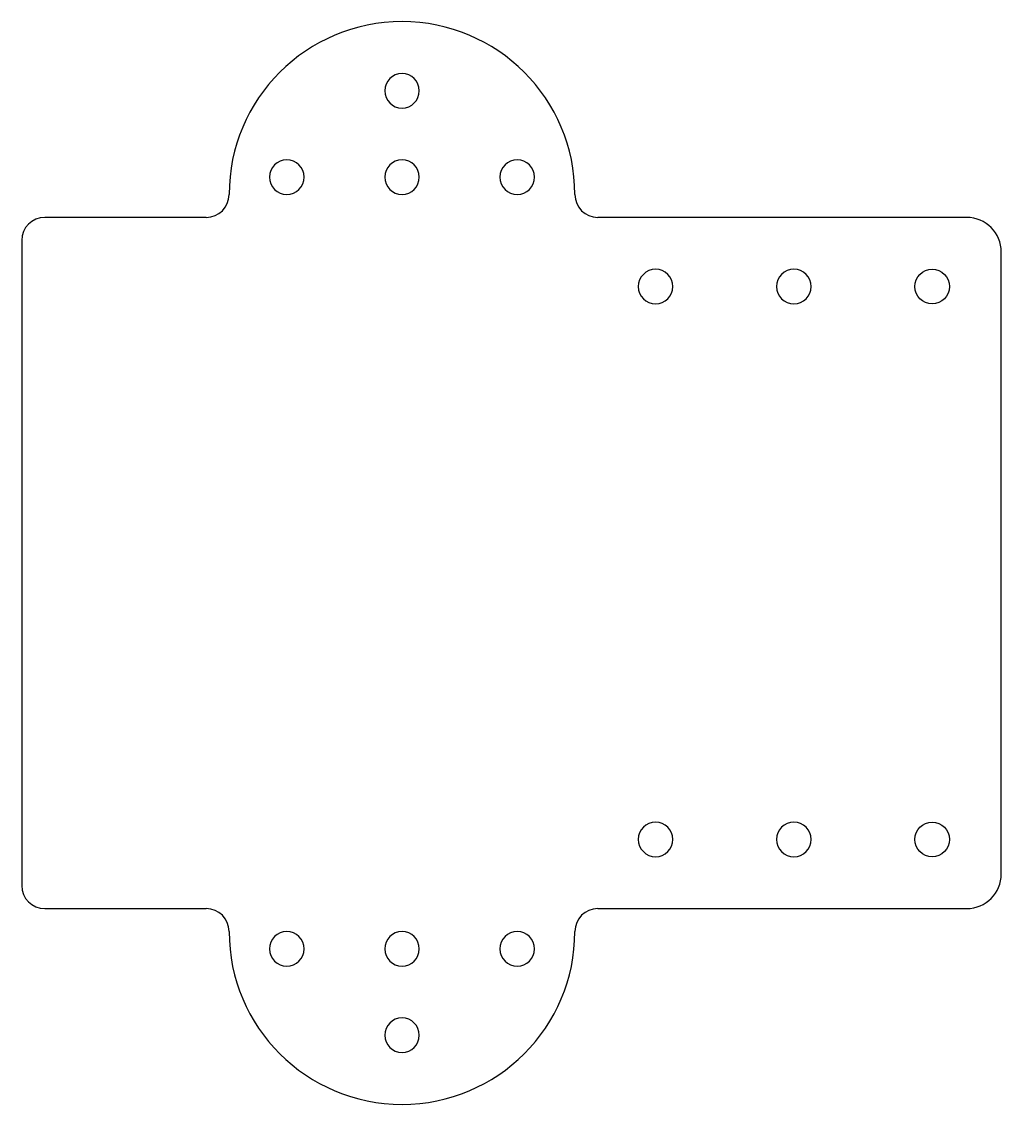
# Model space of a CAD drawing. Header units: millimetres. Extents: x -20 to 65, y -47 to 47.
import ezdxf

# ---------------------------------------------------------------- set-up
doc = ezdxf.new("R2010")
doc.units = ezdxf.units.MM

msp = doc.modelspace()

# ---------------------------------------------------------------- linework, layer by layer
at = {"color": 7, "linetype": 'Continuous', "lineweight": 25}
for p, q in [((-4, 30), (-18, 30)), ((62, 30), (30, 30)), ((-20, 28), (-20, -28)), ((65, -27), (65, 27)), ((-18, -30), (-4, -30)), ((30, -30), (62, -30))]:
    msp.add_line(p, q, dxfattribs=at)
for centre in [(59, 24), (59, -24)]:
    msp.add_circle(centre, 1.5, dxfattribs=at)
for centre, radius, start, end in [((13, 32), 15, 0, 180), ((13, 41), 1.5, 90, 270), ((13, 41), 1.5, 270, 90), ((3, 33.5), 1.5, 90, 270), ((3, 33.5), 1.5, 270, 90), ((13, 33.5), 1.5, 90, 270), ((13, 33.5), 1.5, 270, 90), ((23, 33.5), 1.5, 90, 270), ((23, 33.5), 1.5, 270, 90), ((-4, 32), 2, 270, 0), ((30, 32), 2, 180, 270), ((-18, 28), 2, 90, 180), ((62, 27), 3, 0, 90), ((35, 24), 1.5, 90, 270), ((35, 24), 1.5, 270, 90), ((47, 24), 1.5, 90, 270), ((47, 24), 1.5, 270, 90), ((35, -24), 1.5, 90, 270), ((35, -24), 1.5, 270, 90), ((47, -24), 1.5, 90, 270), ((47, -24), 1.5, 270, 90), ((62, -27), 3, 270, 0), ((-18, -28), 2, 180, 270), ((-4, -32), 2, 0, 90), ((30, -32), 2, 90, 180), ((13, -32), 15, 180, 0), ((3, -33.5), 1.5, 90, 270), ((3, -33.5), 1.5, 270, 90), ((13, -33.5), 1.5, 90, 270), ((13, -33.5), 1.5, 270, 90), ((23, -33.5), 1.5, 90, 270), ((23, -33.5), 1.5, 270, 90), ((13, -41), 1.5, 90, 270), ((13, -41), 1.5, 270, 90)]:
    msp.add_arc(centre, radius, start, end, dxfattribs=at)

doc.saveas('drawing.dxf')
